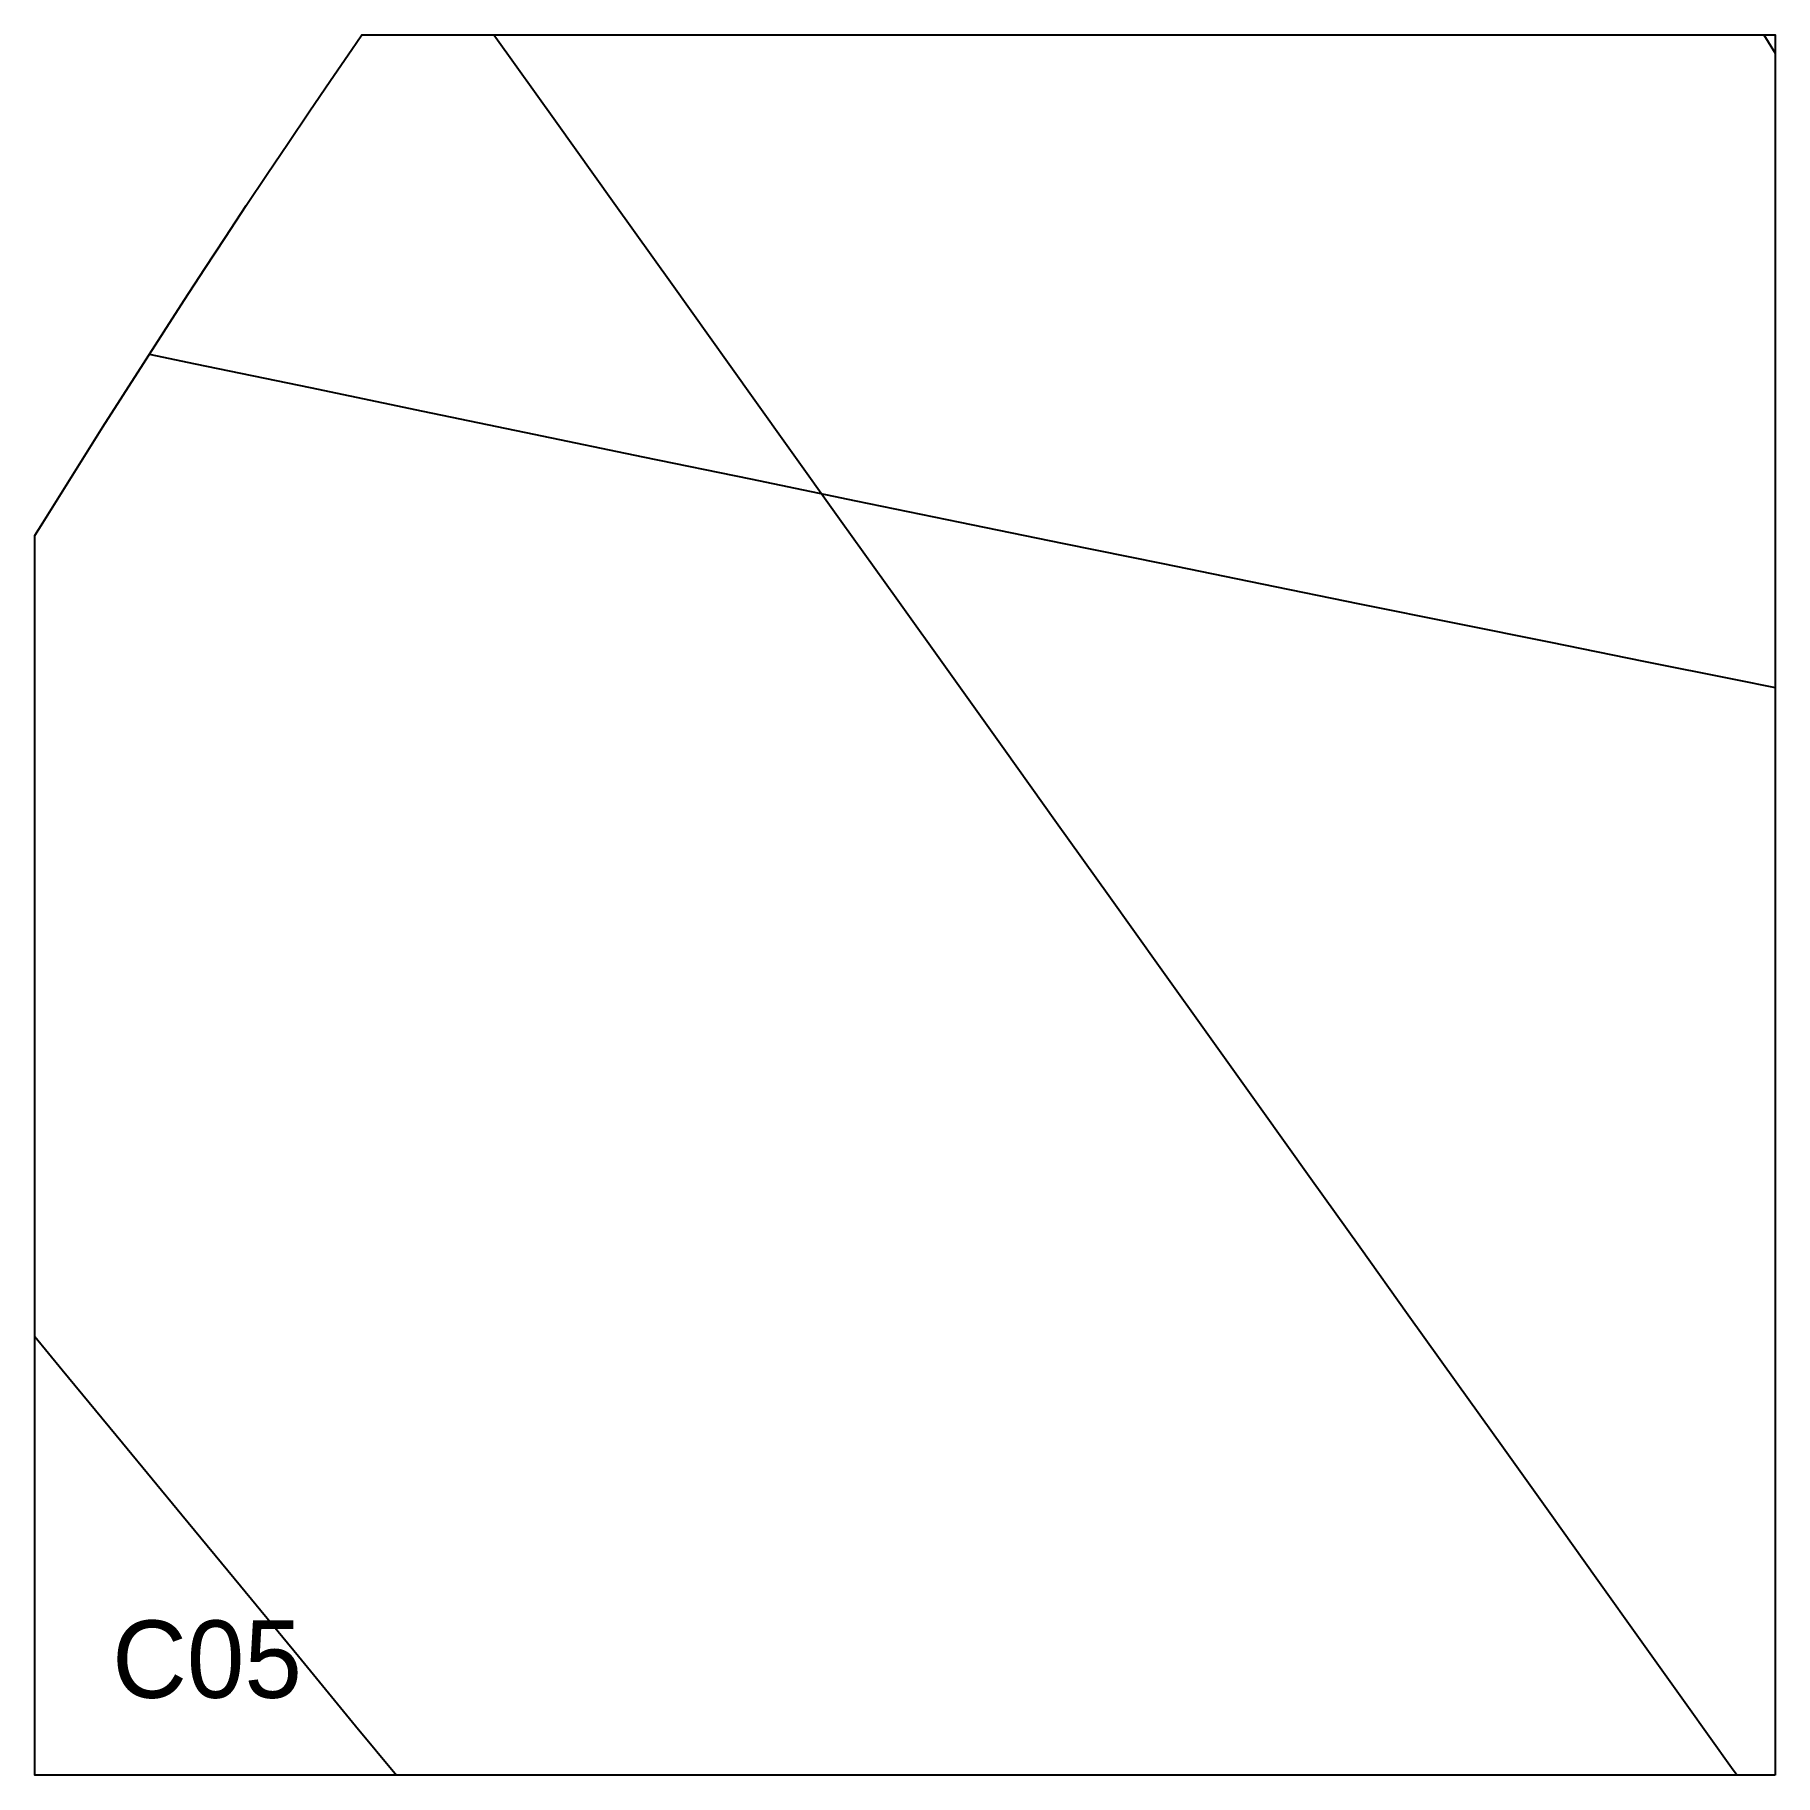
# Model space of a CAD drawing. Header units: millimetres. Extents: x 0 to 900, y 0 to 900.
import ezdxf

# ---------------------------------------------------------------- set-up
doc = ezdxf.new("R2010")
doc.units = ezdxf.units.MM
for name, color, linetype in [('CUT', 1, 'Continuous'), ('DECL', 30, 'Continuous'), ('HOUR', 7, 'Continuous'), ('HOUR15', 9, 'Continuous'), ('HOUR30', 8, 'Continuous'), ('ID', 3, 'Continuous')]:
    doc.layers.add(name, color=color, linetype=linetype)

msp = doc.modelspace()

# ---------------------------------------------------------------- linework, layer by layer
at = {"layer": 'CUT'}
msp.add_lwpolyline([(900, 0), (0, 0), (0, 641.02), (4.14, 647.71), (14.44, 664.25), (24.78, 680.76), (35.18, 697.23), (45.63, 713.68), (56.13, 730.09), (66.67, 746.47), (77.27, 762.81), (87.92, 779.13), (98.62, 795.41), (109.37, 811.66), (120.17, 827.87), (131.02, 844.05), (141.91, 860.2), (152.86, 876.32), (163.86, 892.4), (169.09, 900), (900, 900), (900, 0)], close=True, dxfattribs=at)
at = {"layer": 'DECL'}
msp.add_lwpolyline([(59.22, 734.89), (82.98, 729.92), (142.34, 717.54), (200.69, 705.39), (258.07, 693.48), (314.51, 681.79), (370.02, 670.32), (424.64, 659.07), (478.38, 648.02), (531.28, 637.18), (583.34, 626.53), (634.6, 616.08), (685.07, 605.82), (734.78, 595.74), (783.74, 585.84), (831.97, 576.12), (879.49, 566.56), (900, 562.45)], dxfattribs=at)
at = {"layer": 'HOUR'}
msp.add_lwpolyline([(0, 226.86), (14.19, 209.64), (45.3, 171.9), (76.02, 134.64), (106.35, 97.84), (136.3, 61.5), (165.89, 25.6), (187, 0)], dxfattribs=at)
at = {"layer": 'HOUR15'}
msp.add_lwpolyline([(237.45, 900), (238.42, 898.64), (269.23, 855.52), (299.6, 812.99), (329.57, 771.04), (359.12, 729.67), (388.28, 688.85), (417.05, 648.57), (445.45, 608.83), (473.47, 569.6), (501.13, 530.88), (528.43, 492.66), (555.39, 454.92), (582.01, 417.66), (608.29, 380.86), (634.25, 344.52), (659.9, 308.62), (685.23, 273.15), (710.26, 238.12), (734.99, 203.49), (759.43, 169.28), (783.58, 135.47), (807.46, 102.05), (831.06, 69.01), (854.39, 36.35), (877.46, 4.06), (880.36, 0)], dxfattribs=at)
at = {"layer": 'HOUR30'}
msp.add_lwpolyline([(894.1, 900), (900, 890.54)], dxfattribs=at)

# ---------------------------------------------------------------- texts
at = {"layer": 'ID'}
msp.add_text('C05', height=40, dxfattribs=at).set_placement((40, 40))

doc.saveas('drawing.dxf')
